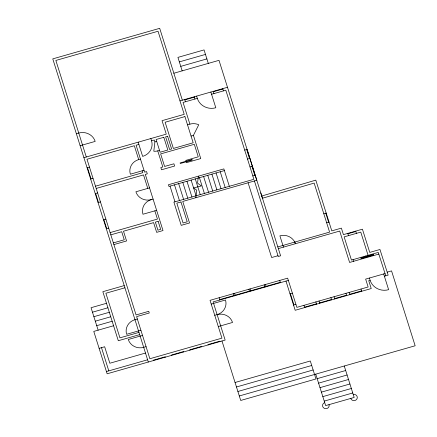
<?xml version="1.0" encoding="UTF-8"?>
<svg xmlns="http://www.w3.org/2000/svg" width="437" height="437" viewBox="0 0 437 437"><rect width="100%" height="100%" fill="white"/><g stroke="black" fill="none" stroke-linecap="round" stroke-linejoin="round"><path stroke-width="0.66" d="M195.852 197.704L196.732 190.182L193.602 187.937L201.359 185.944L197.557 183.125L198.371 176.182M138.168 142.178L142.653 156.402A13.225 12.509 -2.1 0 0 151.546 140.807L154.321 140.015L154.911 141.883L153.802 151.213A9.92 9.385 -2.1 0 0 157.741 150.869L159.521 150.355M186.222 161.799L186.49 162.646L200.747 158.571L193.433 135.366L198.753 124.753A12.4 11.728 -2.1 0 0 189.893 124.141L187.517 124.818M324.724 402.635L324.123 402.892A3.305 3.13 -2.1 0 0 322.899 406.956A3.305 3.13 -2.1 0 0 327.073 408.453A3.305 3.13 -2.1 0 0 329.023 404.64M261.758 196.011L315.804 180.142L331.792 230.873L341.384 228.136L343.427 234.631L362.437 229.201L369.751 252.406L379.95 249.489L388.138 275.13L384.374 276.206M179.339 61.879L205.477 54.412M180.754 66.369L206.892 58.902M173.855 73.236L218.997 60.339L280.603 255.798L278.227 256.475L254.367 180.787M179.968 100.865L227.491 87.285M184.84 99.882L194.345 97.167M213.354 91.737L222.859 89.017M210.858 92.038L215.812 107.759A14.874 14.077 -2.1 0 1 197.311 98.358L183.054 102.433L189.893 124.141M211.568 94.283L225.825 90.213L253.892 179.29L173.904 202.14L181.213 225.345L189.532 222.968L182.748 201.452L256.798 180.295M76.366 133.727L78.742 133.045A13.225 12.509 -2.1 0 1 95.19 141.402L80.14 145.701M83.915 157.681L166.284 134.148L162.04 120.672L184.217 114.336L158.03 31.251L55.86 60.443L86.291 156.998M138.879 144.423L136.104 145.215L144.598 172.162L146.575 171.599L147.285 173.844L145.303 174.412L163.001 230.55L156.665 232.358L153.595 222.63L123.496 231.228L126.566 240.956L113.893 244.578M154.911 141.883L156.692 141.375M191.056 136.044L193.433 135.366M87.1 167.786L89.476 167.103M144.008 170.293L130.346 174.194A12.4 11.728 -2.1 0 1 138.687 159.576L140.468 159.063M90.639 179.012L93.015 178.334M95.49 186.195L142.817 172.675L142.227 170.801M96.2 188.44L143.522 174.92L147.772 188.391M244.693 150.093L247.069 149.416L256.738 180.104M95.239 193.607L97.615 192.93M247.522 159.079L249.898 158.402M98.068 202.593L100.444 201.91M149.552 187.883L135.891 191.788A12.4 11.728 -2.1 0 0 151.306 199.622L153.092 199.114M224.389 170.583L168.95 186.419L168.414 184.736L223.859 168.9L229.343 186.304M250.002 166.939L252.378 166.257M252.832 175.92L255.208 175.242M103.498 219.806L105.874 219.128M156.626 210.339L142.965 214.245A12.4 11.728 -2.1 0 1 151.306 199.622M106.328 228.791L108.704 228.109M110.119 232.604L157.44 219.084L154.845 210.847M110.823 234.849L121.715 231.736L124.25 239.782L113.363 242.896M323.817 213.775L326.193 213.098M326.652 222.755L329.028 222.078M124.228 285.585L102.842 291.692L118.296 340.723L139.682 334.611M124.922 287.797L105.88 293.238L119.935 337.845L138.982 332.404M277.801 246.91L329.591 232.113L314.148 183.081L262.462 198.24L261.517 195.263M278.331 248.598L339.713 231.058L349.605 262.446L378.824 254.094M347.901 233.762L355.822 231.495M106.497 303.294L91.054 307.708L98.134 330.164M277.992 255.727L271.656 257.54L248.09 182.781M92.469 312.198L107.912 307.785M93.884 316.688L109.332 312.28M95.299 321.184L110.747 316.77M96.714 325.674L112.162 321.261M113.576 325.751L93.775 331.41L107.136 373.793L225.148 340.079L213.114 301.901L288.36 280.407M137.349 318.999L134.973 319.676A12.4 11.728 -2.1 0 0 126.632 334.3L140.889 330.225M219.729 299.607L233.986 295.532M235.172 295.193L249.429 291.124M250.62 290.78L264.877 286.71M266.062 286.372L280.319 282.297M211.213 304.081L225.47 300.006A12.4 11.728 -2.1 0 1 225.645 306.075L225.164 307.544A12.4 11.728 -2.1 0 1 217.123 314.629L214.747 315.306M142.528 335.43L128.27 339.505A12.4 11.728 -2.1 0 0 143.691 347.339L146.067 346.661M99.112 348.344L104.656 346.76L109.845 363.229L145.488 353.047M289.993 293.811L292.369 293.134M387.193 272.136L391.552 270.891L415.15 345.771L239.307 395.966M385.756 275.813L385.046 273.567L365.649 279.106L368.134 286.989L296.854 307.353L287.65 278.161L210.033 300.339L221.947 338.14L149.869 358.728L136.601 316.623L149.274 313.001L148.744 311.319L136.071 314.94L86.996 159.248L134.323 145.729L138.687 159.576M383.664 273.961L388.619 289.682A14.874 14.077 -2.1 0 1 370.117 280.281L368.735 280.674L371.221 288.557L295.183 310.281L285.984 281.089M218.287 326.537L232.544 322.462A12.4 11.728 -2.1 0 0 217.123 314.629M293.533 305.042L295.909 304.36M304.567 307.189L316.448 303.797M319.616 302.89L331.497 299.498M334.666 298.591L346.546 295.199M349.715 294.292L361.596 290.9M106.426 371.548L147.613 359.782M235.062 382.49L310.303 360.995L315.967 378.961L240.721 400.456L221.98 340.986M236.477 386.98L311.718 365.485M237.892 391.476L313.132 369.975M317.164 378.655L345.678 370.51M318.578 383.151L347.093 375.001M319.999 387.641L348.507 379.491M321.413 392.131L349.928 383.986M322.828 396.621L351.343 388.477M324.243 401.111L352.757 392.967M353.238 394.491L353.883 394.387A3.305 3.13 -2.1 0 1 357.258 397.146A3.305 3.13 -2.1 0 1 354.636 400.576A3.305 3.13 -2.1 0 1 350.807 398.418M385.046 273.567L378.289 252.411L351.452 260.081L344.137 236.876L360.771 232.123L368.085 255.328M365.709 256.006L366.239 257.693M355.707 231.124L356.412 233.369M369.407 278.036L370.117 280.281M347.786 233.385L348.491 235.63M353.036 259.627L353.566 261.31M361.006 289.026L361.716 291.271M325.8 213.207L328.629 222.193M349.125 292.419L349.835 294.669M345.957 293.325L346.667 295.57M334.076 296.723L334.786 298.968M330.907 297.624L331.617 299.869M344.263 366.02L354.172 397.457L325.658 405.602L315.749 374.165M319.026 301.022L319.737 303.267M315.858 301.923L316.568 304.168M294.866 242.038L295.396 243.72L294.068 240.918A12.46 11.788 -2.1 0 0 279.899 235.849L283.455 247.134M303.977 305.321L304.687 307.566M246.676 149.53L249.505 158.511M251.98 166.371L254.809 175.352M290.387 293.697L293.926 304.928M222.739 88.645L223.449 90.891M279.729 280.423L280.439 282.673M208.307 63.398L204.057 49.922L177.925 57.389L182.169 70.86M213.234 91.36L213.944 93.605M265.472 284.498L266.182 286.743M264.287 284.837L264.991 287.082M196.601 96.113L197.311 98.358M220.232 171.768L225.186 187.489M194.225 96.79L194.935 99.035M216.075 172.959L221.029 188.675M250.03 288.912L250.734 291.157M248.839 289.25L249.549 291.495M211.918 174.145L216.872 189.866M184.72 99.505L185.43 101.75M207.755 175.335L212.71 191.051M182.344 100.188L159.696 28.329L52.773 58.875L148.318 362.027M203.598 176.521L208.553 192.242M199.441 177.712L204.396 193.427M234.582 293.325L235.292 295.57M233.396 293.664L234.106 295.909M195.284 178.897L200.239 194.618M186.047 161.242L185.78 160.401L198.256 156.834L194.307 144.297L160.647 153.911L164.596 166.448L173.899 163.793L174.609 166.038L161.543 169.769L160.832 167.524L162.815 166.961L157.741 150.869M191.127 180.088L196.076 195.803M186.965 181.273L191.919 196.994M182.808 182.464L187.763 198.18M219.139 297.734L219.849 299.979M178.651 183.649L183.606 199.37M174.494 184.84L179.449 200.556M219.997 341.548L219.882 341.177L208.001 344.569L208.116 344.946M170.031 186.113L174.986 201.828M150.841 138.556L151.546 140.807M201.779 346.754L201.665 346.383L189.784 349.775L189.904 350.146M183.567 351.96L183.447 351.583L171.566 354.981L171.686 355.352M165.35 357.16L165.23 356.789L153.349 360.181L153.469 360.558M87.493 167.671L91.033 178.897M95.632 193.493L98.467 202.478M103.891 219.696L106.721 228.677M101.488 347.666L108.802 370.871M260.78 192.903L261.348 194.7M184.922 116.581L165.12 122.24L173.38 148.438L193.181 142.779L184.922 116.581M163.826 137.3L156.102 139.501L160.111 152.229L167.835 150.022L163.826 137.3M167.59 136.224L165.607 136.786L169.616 149.514L171.599 148.946L167.59 136.224M191.985 159.543L180.104 162.935L180.284 163.498L192.165 160.106L191.985 159.543M180.967 201.96L176.81 203.145L183.059 222.979L187.216 221.794L180.967 201.96M158.15 221.33L155.375 222.122L157.915 230.168L160.685 229.376L158.15 221.33M373.493 254.345L360.82 257.967L361.028 258.622L373.701 255L373.493 254.345"/></g></svg>
